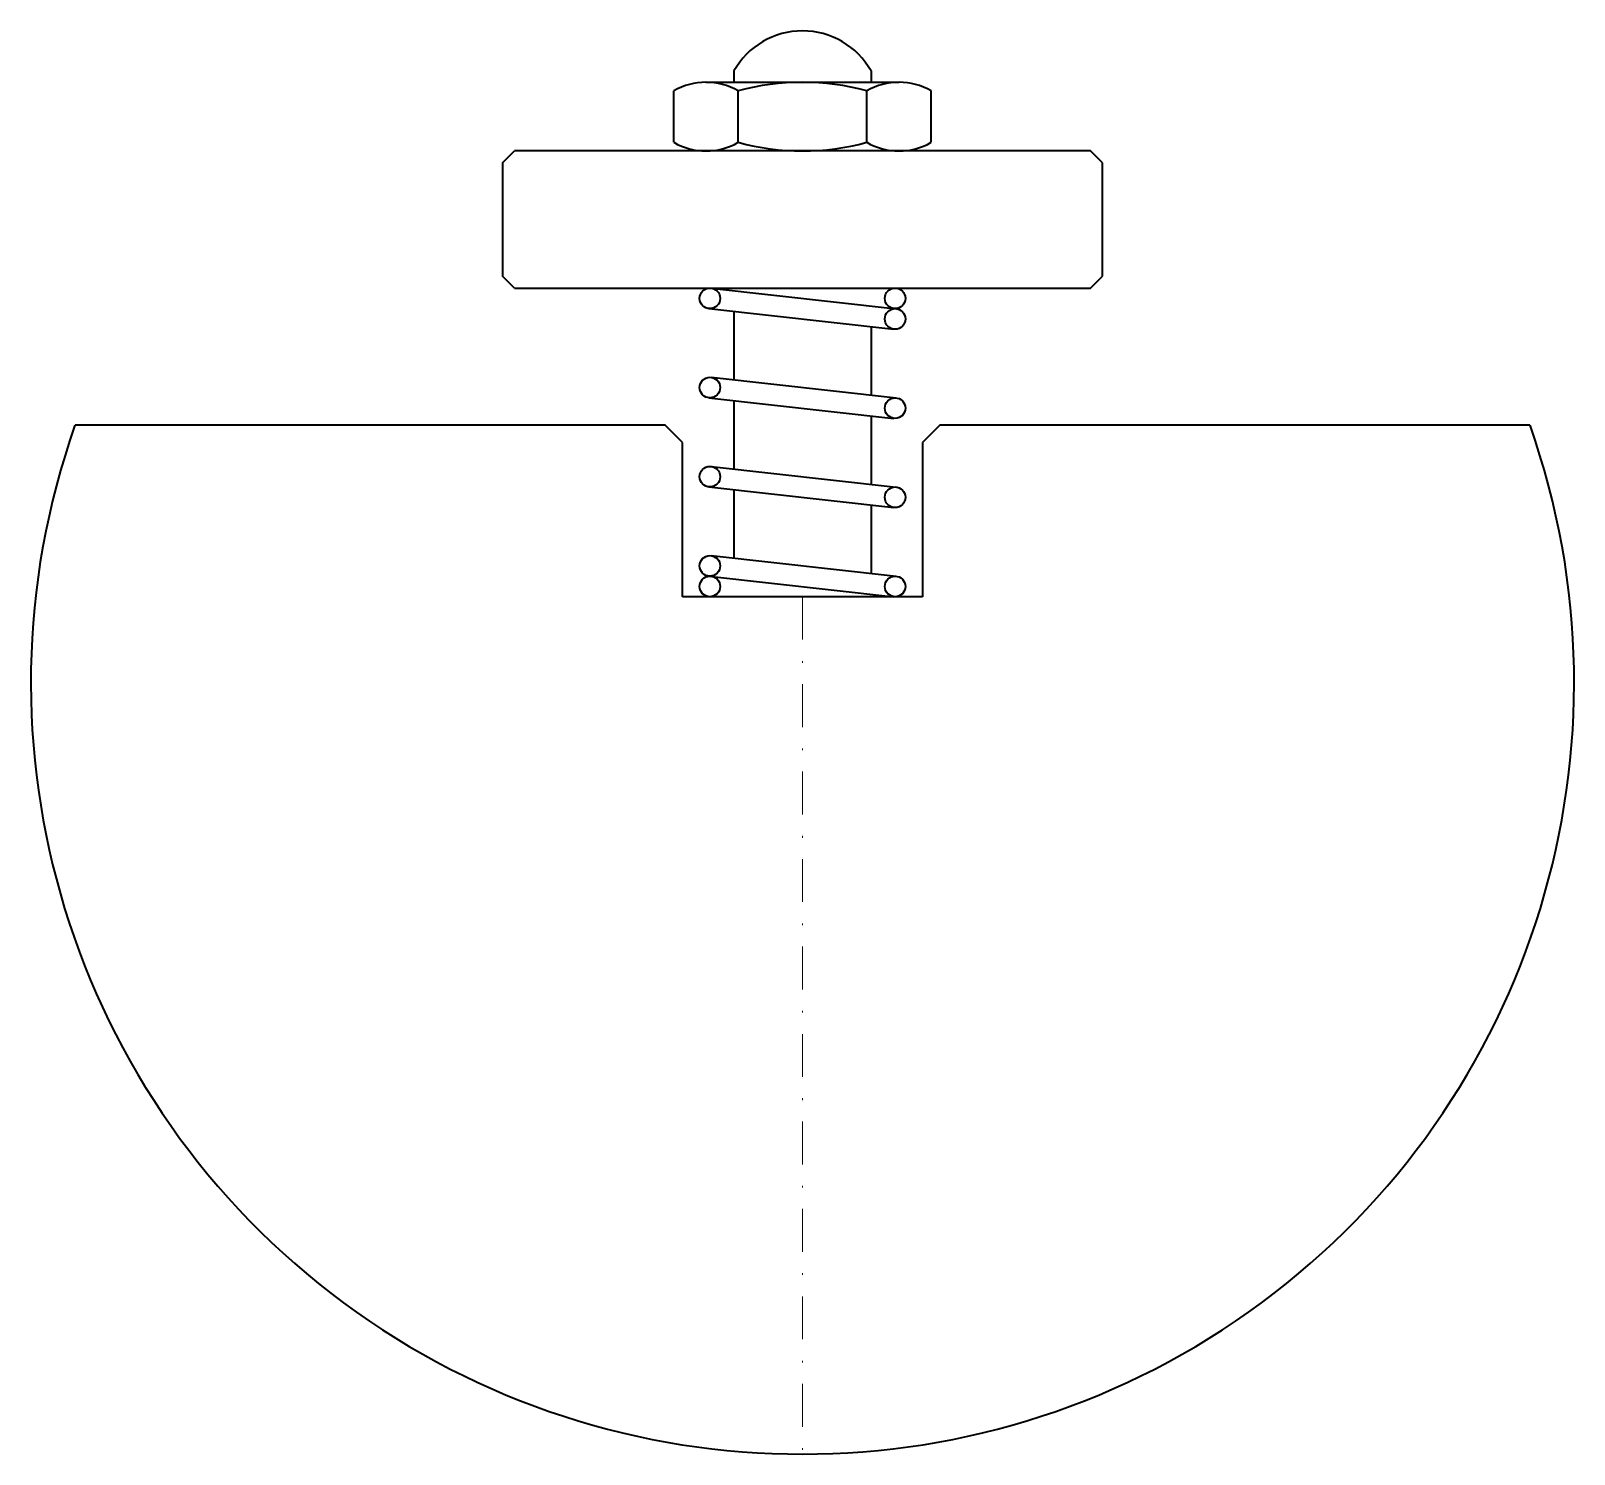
# Model space of a CAD drawing. Header units: millimetres. Extents: x -45 to 45, y 0 to 83.
import ezdxf

# ---------------------------------------------------------------- set-up
doc = ezdxf.new("R2010")
doc.units = ezdxf.units.MM
doc.header["$LTSCALE"] = 5
doc.linetypes.add('AUSGEZOGEN', pattern=[0])
doc.linetypes.add('DASHDOT', pattern=[1, 0.5, -0.25, 0, -0.25])
doc.layers.add('2', color=7, linetype='Continuous')

# ---------------------------------------------------------------- blocks, each defined once
blk = doc.blocks.new('40_001_023_nNn01')
at = {"layer": '2', "color": 7, "linetype": 'AUSGEZOGEN', "lineweight": 35}
for p, q in [((-4, 80.665), (-4, 80)), ((4, 80.665), (4, 80)), ((-7.506, 76.5), (-7.506, 79.5)), ((-5.629, 80), (5.629, 80)), ((-3.753, 76.5), (-3.753, 79.5)), ((3.753, 76.5), (3.753, 79.5)), ((7.506, 76.5), (7.506, 79.5)), ((-17.5, 75.3), (-16.8, 76)), ((16.8, 76), (-16.8, 76)), ((17.5, 75.3), (16.8, 76)), ((-17.5, 75.3), (-17.5, 68.7)), ((17.5, 68.7), (17.5, 75.3)), ((-16.8, 68), (-17.5, 68.7)), ((16.8, 68), (17.5, 68.7)), ((-16.8, 68), (16.8, 68)), ((-5.334, 67.996), (5.466, 66.796)), ((-5.466, 66.804), (5.334, 65.604)), ((-4, 66.641), (-4, 62.648)), ((4, 65.752), (4, 61.759)), ((-5.334, 62.796), (5.466, 61.596)), ((-5.466, 61.604), (5.334, 60.404)), ((-4, 61.441), (-4, 57.448)), ((4, 60.552), (4, 56.559)), ((-5.334, 57.596), (5.466, 56.396)), ((-5.466, 56.404), (5.334, 55.204)), ((-4, 56.241), (-4, 52.248)), ((4, 55.352), (4, 51.359)), ((-5.334, 52.396), (5.466, 51.196)), ((-5.466, 51.204), (5.334, 50.004))]:
    blk.add_line(p, q, dxfattribs=at)
for centre in [(-5.4, 67.4), (5.4, 67.4), (5.4, 66.2), (-5.4, 62.2), (5.4, 61), (-5.4, 57), (5.4, 55.8), (-5.4, 51.8), (-5.4, 50.6), (5.4, 50.6)]:
    blk.add_circle(centre, 0.6, dxfattribs=at)
for centre, radius, start, end in [((0, 78.407), 4.593, 29.44666, 150.55334), ((-5.629, 76.229), 3.771, 60.15828, 119.84172), ((0, 65.667), 14.333, 74.82182, 105.17818), ((5.629, 76.229), 3.771, 60.15828, 119.84172), ((-5.629, 79.771), 3.771, 240.15828, 299.84172), ((0, 90.333), 14.333, 254.82182, 285.17818), ((5.629, 79.771), 3.771, 240.15828, 299.84172)]:
    blk.add_arc(centre, radius, start, end, dxfattribs=at)
blk = doc.blocks.new('40002_023_nNn00')
blk.add_blockref('40_001_023_nNn01', (0, 0))

msp = doc.modelspace()

# ---------------------------------------------------------------- linework, layer by layer
at = {"layer": '2', "color": 7, "linetype": 'AUSGEZOGEN', "lineweight": 35}
for p, q in [((-8, 60), (-42.426, 60)), ((-7, 59), (-8, 60)), ((8, 60), (7, 59)), ((42.426, 60), (8, 60)), ((-7, 50), (-7, 59)), ((7, 59), (7, 50)), ((7, 50), (-7, 50))]:
    msp.add_line(p, q, dxfattribs=at)
at = {"layer": '2', "color": 7, "linetype": 'DASHDOT', "lineweight": 18}
msp.add_line((0, 50), (0, 0), dxfattribs=at)
at = {"layer": '2', "color": 7, "linetype": 'AUSGEZOGEN', "lineweight": 35}
msp.add_arc((0, 45), 45, 160.52878, 19.47122, dxfattribs=at)

# ---------------------------------------------------------------- block references
msp.add_blockref('40002_023_nNn00', (0, 0))

doc.saveas('drawing.dxf')
